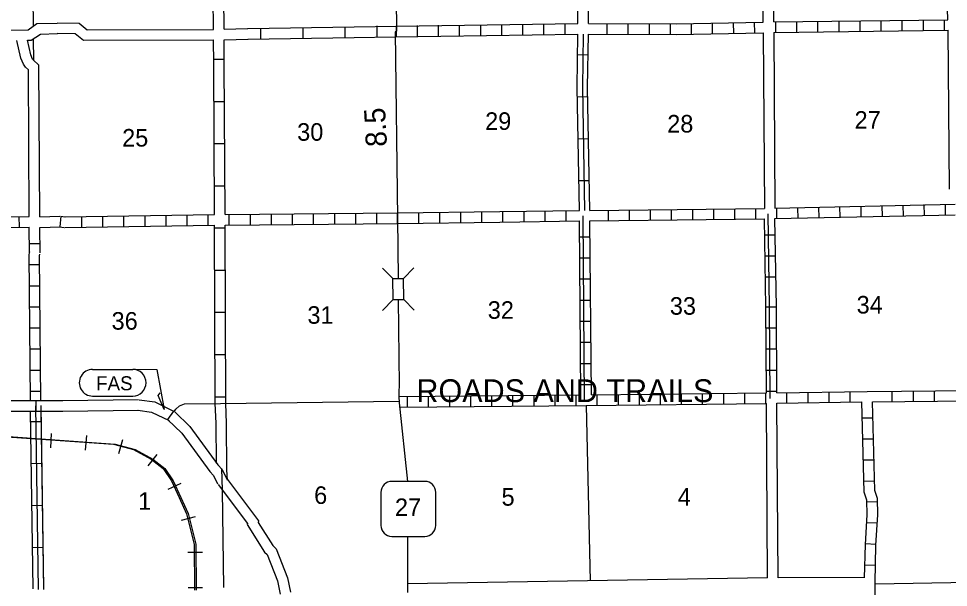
# Model space of a CAD drawing. Extents: x 1801812 to 2342521, y 16392469 to 16767754.
# Drawn here: x 1928017 to 1954484, y 16495951 to 16512134 of the extents above; entities that cross this region are included whole.
import ezdxf

# ---------------------------------------------------------------- set-up
doc = ezdxf.new("R2010")
doc.units = 0
for name, color, linetype in [('L10', 7, 'Continuous'), ('L11', 7, 'Continuous'), ('L13', 7, 'Continuous'), ('L14', 7, 'Continuous'), ('L15', 7, 'Continuous'), ('L18', 7, 'Continuous'), ('L21', 7, 'Continuous'), ('L28', 7, 'Continuous'), ('L3', 7, 'Continuous'), ('L4', 7, 'Continuous'), ('L5', 7, 'Continuous'), ('L63', 7, 'Continuous'), ('L8', 7, 'Continuous'), ('L9', 7, 'Continuous')]:
    doc.layers.add(name, color=color, linetype=linetype)

msp = doc.modelspace()

# ---------------------------------------------------------------- linework, layer by layer
at = {"layer": 'L10'}
for p, q in [((1925756, 16511793), (1928289, 16511818)), ((1929964, 16511818), (1933564, 16511826)), ((1928271, 16511518), (1928378, 16511519)), ((1929864, 16511518), (1933564, 16511526))]:
    msp.add_line(p, q, dxfattribs=at)
for points in [[(1928289, 16511818), (1928539, 16511993), (1929114, 16512009)], [(1929114, 16512018), (1929739, 16512009), (1929964, 16511818)], [(1928378, 16511519), (1928639, 16511693), (1929122, 16511709)], [(1929114, 16511718), (1929631, 16511709), (1929864, 16511518)]]:
    msp.add_lwpolyline(points, dxfattribs=at)
at = {"layer": 'L11'}
for p, q in [((1943939, 16511993), (1943872, 16516968)), ((1944239, 16511993), (1944172, 16516968)), ((1954472, 16512101), (1954447, 16512893)), ((1949213, 16511734), (1949247, 16506734)), ((1949513, 16511743), (1949539, 16506741)), ((1928622, 16506493), (1928594, 16510814)), ((1928322, 16506501), (1928295, 16510680))]:
    msp.add_line(p, q, dxfattribs=at)
for points in [[(1928295, 16510680), (1928209, 16510756), (1928152, 16510838), (1928081, 16511012), (1927964, 16511515)], [(1928594, 16510814), (1928434, 16510957), (1928417, 16510982), (1928368, 16511103), (1928271, 16511518)], [(1933646, 16499483), (1933639, 16500626), (1933614, 16501183)], [(1933962, 16499006), (1933947, 16499293), (1933939, 16500626), (1933914, 16501186)], [(1949335, 16496222), (1949305, 16501184)], [(1949635, 16496226), (1949605, 16501193)], [(1949335, 16496222), (1939089, 16496056)], [(1952088, 16496234), (1949635, 16496226)]]:
    msp.add_lwpolyline(points, dxfattribs=at)
at = {"layer": 'L13'}
for p, q in [((1928439, 16511923), (1928397, 16516751)), ((1928448, 16510945), (1928442, 16511562)), ((1944297, 16496140), (1944180, 16501126)), ((1933856, 16495951), (1933817, 16498714)), ((1952397, 16496051), (1960146, 16496201))]:
    msp.add_line(p, q, dxfattribs=at)
at = {"layer": 'L15'}
for p, q in [((1928931, 16499926), (1928956, 16500334)), ((1929922, 16499851), (1929956, 16500268)), ((1930872, 16499759), (1930981, 16500159)), ((1931706, 16499409), (1931964, 16499734)), ((1932272, 16498743), (1932647, 16498918)), ((1932656, 16497868), (1933056, 16497968)), ((1932831, 16496951), (1933247, 16496951)), ((1932839, 16495951), (1933256, 16495951))]:
    msp.add_line(p, q, dxfattribs=at)
for points in [[(1927550, 16500247), (1930716, 16500022), (1931291, 16499872), (1931791, 16499597), (1932133, 16499330), (1932366, 16498980), (1932591, 16498505), (1932800, 16498047), (1933016, 16497180), (1933025, 16495872)], [(1927597, 16500251), (1930764, 16500026), (1931339, 16499876), (1931839, 16499601), (1932181, 16499334), (1932414, 16498984), (1932639, 16498509), (1932847, 16498051), (1933064, 16497184), (1933072, 16495876)]]:
    msp.add_lwpolyline(points, dxfattribs=at)
at = {"layer": 'L18'}
for p, q in [((1938672, 16504743), (1938372, 16505034)), ((1938972, 16504743), (1939272, 16505043)), ((1938672, 16504743), (1938972, 16504743)), ((1938680, 16504143), (1938672, 16504743)), ((1938980, 16504143), (1938972, 16504743)), ((1938680, 16504143), (1938380, 16503834)), ((1938680, 16504143), (1938980, 16504143)), ((1938980, 16504143), (1939280, 16503843))]:
    msp.add_line(p, q, dxfattribs=at)
at = {"layer": 'L21'}
for p, q in [((1930122, 16502151), (1931264, 16502151)), ((1930122, 16501393), (1931264, 16501393))]:
    msp.add_line(p, q, dxfattribs=at)
msp.add_lwpolyline([(1931306, 16502159), (1931956, 16502151), (1932156, 16501009), (1931989, 16501409), (1932047, 16501484)], dxfattribs=at)
for centre, start, end in [((1930124, 16501774), 90.0007, 270.0007), ((1931264, 16501774), 270.0007, 90.0007)]:
    msp.add_arc(centre, 380, start, end, dxfattribs=at)
at = {"layer": 'L3'}
for p, q in [((1938755, 16517026), (1938772, 16511776)), ((1938805, 16506459), (1938822, 16504743)), ((1938822, 16504143), (1938847, 16501693)), ((1938852, 16501206), (1939089, 16498967)), ((1924264, 16500968), (1928506, 16500968)), ((1928506, 16500968), (1929272, 16500968)), ((1929266, 16500968), (1931432, 16500993)), ((1939582, 16498967), (1938643, 16498967)), ((1938329, 16498654), (1938329, 16497714)), ((1939895, 16497714), (1939895, 16498654)), ((1938643, 16497401), (1939582, 16497401)), ((1939089, 16497401), (1939089, 16495801))]:
    msp.add_line(p, q, dxfattribs=at)
for points in [[(1938772, 16511776), (1938739, 16511751), (1938805, 16506459)], [(1938847, 16501693), (1938840, 16501521), (1938845, 16501382), (1938852, 16501206)], [(1931410, 16500994), (1931803, 16500939), (1932299, 16500699)], [(1932260, 16500726), (1932667, 16500335), (1933456, 16499247), (1933564, 16499131), (1933680, 16498901)], [(1933694, 16498877), (1934529, 16497773), (1934522, 16497738), (1935021, 16496956), (1935094, 16496884), (1935386, 16496141), (1935467, 16495754)]]:
    msp.add_lwpolyline(points, dxfattribs=at)
for centre, start, end in [((1938641, 16498655), 90.0011, 180.0011), ((1939581, 16498655), 0.0011, 90.0011), ((1938641, 16497715), 180.0011, 270.0011), ((1939581, 16497715), 270.0011, 0.0011)]:
    msp.add_arc(centre, 313, start, end, dxfattribs=at)
at = {"layer": 'L4'}
for p, q in [((1932739, 16501176), (1933764, 16501184)), ((1933764, 16501184), (1938851, 16501251))]:
    msp.add_line(p, q, dxfattribs=at)
msp.add_lwpolyline([(1932449, 16500957), (1932497, 16501026), (1932597, 16501118), (1932739, 16501176)], dxfattribs=at)
at = {"layer": 'L5'}
for p, q in [((1924264, 16501268), (1928506, 16501268)), ((1928504, 16501269), (1928508, 16500970)), ((1928506, 16501268), (1929272, 16501268)), ((1929262, 16501268), (1931429, 16501293)), ((1932429, 16500969), (1932259, 16500725)), ((1933817, 16498714), (1933800, 16499330))]:
    msp.add_line(p, q, dxfattribs=at)
for points in [[(1931451, 16501291), (1931891, 16501230), (1932429, 16500969)], [(1932468, 16500943), (1932894, 16500533), (1933688, 16499438), (1933813, 16499304), (1933948, 16499035)], [(1933934, 16499058), (1934849, 16497846), (1934839, 16497798), (1935256, 16497145), (1935350, 16497052), (1935675, 16496227), (1935761, 16495815)]]:
    msp.add_lwpolyline(points, dxfattribs=at)
at = {"layer": 'L8'}
for p, q in [((1949213, 16512034), (1949188, 16517059)), ((1949513, 16512043), (1949488, 16517059)), ((1938772, 16511918), (1943939, 16511993)), ((1938772, 16511626), (1938772, 16511926)), ((1939372, 16511634), (1939372, 16511934)), ((1939972, 16511643), (1939972, 16511943)), ((1940572, 16511651), (1940572, 16511951)), ((1941172, 16511659), (1941172, 16511959)), ((1941772, 16511668), (1941772, 16511968)), ((1942372, 16511668), (1942372, 16511968)), ((1942972, 16511676), (1942972, 16511976)), ((1943572, 16511684), (1943572, 16511984)), ((1944239, 16511993), (1946738, 16511984)), ((1944772, 16511693), (1944772, 16511993)), ((1945372, 16511693), (1945372, 16511993)), ((1945972, 16511684), (1945972, 16511984)), ((1946572, 16511684), (1946572, 16511984)), ((1946738, 16511984), (1949213, 16512034)), ((1947172, 16511693), (1947172, 16511993)), ((1947772, 16511709), (1947772, 16512009)), ((1948372, 16511718), (1948363, 16512018)), ((1948972, 16511734), (1948963, 16512034)), ((1949513, 16512043), (1954472, 16512101)), ((1949572, 16511743), (1949572, 16512043)), ((1950172, 16511751), (1950172, 16512051)), ((1950772, 16511759), (1950772, 16512059)), ((1951372, 16511768), (1951372, 16512068)), ((1951972, 16511768), (1951972, 16512068)), ((1952572, 16511776), (1952572, 16512076)), ((1953172, 16511784), (1953172, 16512084)), ((1953772, 16511793), (1953772, 16512093)), ((1954372, 16511801), (1954372, 16512101)), ((1938740, 16511618), (1943939, 16511693)), ((1944239, 16511693), (1946738, 16511684)), ((1946738, 16511684), (1949213, 16511734)), ((1949513, 16511743), (1954480, 16511801)), ((1949539, 16506741), (1954672, 16506854)), ((1953205, 16506526), (1953197, 16506826)), ((1953805, 16506543), (1953797, 16506843)), ((1954405, 16506551), (1954397, 16506851)), ((1933897, 16506559), (1938805, 16506609)), ((1934606, 16506568), (1934606, 16506268)), ((1935206, 16506576), (1935206, 16506276)), ((1935805, 16506576), (1935805, 16506276)), ((1936405, 16506584), (1936405, 16506284)), ((1937005, 16506593), (1937005, 16506293)), ((1937605, 16506601), (1937605, 16506301)), ((1938205, 16506601), (1938205, 16506301)), ((1938805, 16506609), (1941714, 16506643)), ((1938805, 16506609), (1938805, 16506309)), ((1938805, 16506309), (1938805, 16506609)), ((1939405, 16506318), (1939405, 16506618)), ((1940005, 16506326), (1940005, 16506626)), ((1940605, 16506326), (1940605, 16506626)), ((1941205, 16506334), (1941205, 16506634)), ((1941714, 16506643), (1943980, 16506676)), ((1941805, 16506343), (1941805, 16506643)), ((1942405, 16506351), (1942405, 16506651)), ((1943005, 16506359), (1943005, 16506659)), ((1943605, 16506368), (1943605, 16506668)), ((1944280, 16506676), (1949247, 16506734)), ((1944805, 16506384), (1944805, 16506684)), ((1945405, 16506393), (1945405, 16506693)), ((1946005, 16506393), (1946005, 16506693)), ((1946605, 16506401), (1946605, 16506701)), ((1947205, 16506409), (1947205, 16506709)), ((1947805, 16506418), (1947805, 16506718)), ((1948405, 16506426), (1948405, 16506726)), ((1949005, 16506434), (1949005, 16506726)), ((1949391, 16503930), (1949349, 16506580)), ((1949605, 16506443), (1949597, 16506743)), ((1950205, 16506451), (1950197, 16506751)), ((1950805, 16506468), (1950797, 16506768)), ((1951405, 16506484), (1951397, 16506784)), ((1952005, 16506493), (1951997, 16506793)), ((1952605, 16506509), (1952597, 16506809)), ((1928022, 16506501), (1928031, 16506201)), ((1928622, 16506493), (1929189, 16506509)), ((1929222, 16506509), (1929189, 16506209)), ((1929214, 16506509), (1929347, 16506493)), ((1929331, 16506493), (1933597, 16506559)), ((1929806, 16506501), (1929806, 16506201)), ((1930406, 16506509), (1930406, 16506209)), ((1931006, 16506518), (1931006, 16506218)), ((1931606, 16506526), (1931606, 16506226)), ((1932206, 16506534), (1932206, 16506234)), ((1932806, 16506543), (1932806, 16506243)), ((1933406, 16506551), (1933406, 16506251)), ((1933897, 16506259), (1938805, 16506309)), ((1934006, 16506559), (1934006, 16506259)), ((1938805, 16506309), (1941714, 16506343)), ((1941714, 16506343), (1943980, 16506376)), ((1944022, 16501426), (1943980, 16506376)), ((1944124, 16501272), (1944083, 16506522)), ((1944280, 16506376), (1949247, 16506434)), ((1944322, 16501426), (1944280, 16506376)), ((1949288, 16503934), (1949247, 16506434)), ((1949547, 16506443), (1954675, 16506554)), ((1949588, 16503934), (1949547, 16506443)), ((1928331, 16505468), (1928322, 16506201)), ((1928622, 16506193), (1929206, 16506209)), ((1928631, 16505468), (1928622, 16506193)), ((1929181, 16506209), (1929314, 16506193)), ((1929331, 16506193), (1933597, 16506259)), ((1943989, 16505926), (1944289, 16505926)), ((1949255, 16505984), (1949555, 16505984)), ((1928331, 16505734), (1928631, 16505734)), ((1943989, 16505326), (1944289, 16505326)), ((1949263, 16505384), (1949563, 16505384)), ((1928314, 16505134), (1928614, 16505134)), ((1943997, 16504726), (1944297, 16504726)), ((1949272, 16504784), (1949572, 16504784)), ((1928322, 16504534), (1928622, 16504534)), ((1928331, 16503934), (1928631, 16503934)), ((1943997, 16504126), (1944297, 16504126)), ((1949305, 16501484), (1949288, 16503934)), ((1949288, 16503934), (1949588, 16503934)), ((1949407, 16501330), (1949391, 16503930)), ((1949605, 16501484), (1949588, 16503934)), ((1944005, 16503526), (1944305, 16503526)), ((1928331, 16503334), (1928631, 16503334)), ((1949288, 16503334), (1949588, 16503334)), ((1944005, 16502926), (1944305, 16502926)), ((1928339, 16502734), (1928639, 16502734)), ((1949297, 16502734), (1949597, 16502734)), ((1928347, 16502134), (1928647, 16502134)), ((1944014, 16502326), (1944314, 16502326)), ((1949297, 16502134), (1949597, 16502134)), ((1928356, 16501534), (1928656, 16501534)), ((1944022, 16501726), (1944322, 16501726)), ((1949305, 16501534), (1949605, 16501534)), ((1952172, 16501526), (1956272, 16501568)), ((1952888, 16501234), (1952888, 16501534)), ((1953488, 16501243), (1953488, 16501543)), ((1954088, 16501243), (1954088, 16501543)), ((1938845, 16501382), (1944022, 16501426)), ((1939089, 16501084), (1939089, 16501384)), ((1939689, 16501093), (1939689, 16501393)), ((1940289, 16501093), (1940289, 16501393)), ((1940889, 16501101), (1940889, 16501401)), ((1941489, 16501101), (1941489, 16501401)), ((1942089, 16501109), (1942089, 16501409)), ((1942689, 16501118), (1942689, 16501418)), ((1943289, 16501118), (1943289, 16501418)), ((1943889, 16501126), (1943889, 16501426)), ((1944322, 16501426), (1949305, 16501484)), ((1944489, 16501126), (1944489, 16501426)), ((1945089, 16501134), (1945089, 16501434)), ((1945689, 16501143), (1945689, 16501443)), ((1946289, 16501151), (1946289, 16501451)), ((1946888, 16501159), (1946888, 16501459)), ((1947488, 16501159), (1947488, 16501459)), ((1948088, 16501168), (1948088, 16501468)), ((1948688, 16501176), (1948688, 16501476)), ((1949288, 16501184), (1949288, 16501484)), ((1949605, 16501484), (1952172, 16501526)), ((1949888, 16501193), (1949888, 16501493)), ((1950488, 16501201), (1950488, 16501501)), ((1951088, 16501209), (1951088, 16501509)), ((1951688, 16501218), (1951688, 16501518)), ((1952322, 16501226), (1956272, 16501268)), ((1938862, 16501082), (1944172, 16501126)), ((1944172, 16501126), (1949305, 16501184)), ((1949605, 16501193), (1952022, 16501226)), ((1952038, 16500776), (1952338, 16500776)), ((1952055, 16500176), (1952355, 16500176)), ((1952063, 16499576), (1952363, 16499584)), ((1952080, 16498976), (1952380, 16498984)), ((1952163, 16498384), (1952463, 16498393)), ((1952155, 16497801), (1952455, 16497784)), ((1952122, 16497201), (1952422, 16497184)), ((1952105, 16496593), (1952405, 16496584)), ((1952463, 16490926), (1952397, 16496084))]:
    msp.add_line(p, q, dxfattribs=at)
for points in [[(1923348, 16506443), (1928322, 16506501)], [(1923348, 16506143), (1928322, 16506201)], [(1928354, 16501268), (1928314, 16505418), (1928339, 16505501)], [(1928654, 16501268), (1928614, 16505384), (1928622, 16505434)], [(1952097, 16496226), (1952122, 16497168), (1952172, 16498018), (1952163, 16498434), (1952088, 16498659), (1952022, 16501226)], [(1952397, 16496084), (1952422, 16497151), (1952472, 16498018), (1952463, 16498484), (1952388, 16498709), (1952322, 16501226)]]:
    msp.add_lwpolyline(points, dxfattribs=at)
at = {"layer": 'L9'}
for p, q in [((1933564, 16511826), (1933522, 16515768)), ((1933864, 16511834), (1933822, 16515768)), ((1934539, 16511851), (1937572, 16511901)), ((1934914, 16511559), (1934914, 16511859)), ((1936114, 16511576), (1936114, 16511876)), ((1937314, 16511593), (1937314, 16511893)), ((1937572, 16511901), (1938772, 16511918)), ((1938220, 16511626), (1938220, 16511926)), ((1933864, 16511834), (1934531, 16511851)), ((1934539, 16511551), (1937572, 16511601)), ((1937572, 16511601), (1938740, 16511618)), ((1954518, 16507278), (1954480, 16511801)), ((1933572, 16510859), (1933564, 16511526)), ((1933864, 16511534), (1934547, 16511551)), ((1933872, 16510859), (1933864, 16511534)), ((1944228, 16511095), (1943930, 16511100)), ((1933872, 16510968), (1933572, 16510968)), ((1933597, 16506559), (1933572, 16510859)), ((1933897, 16506559), (1933872, 16510859)), ((1933881, 16509768), (1933581, 16509768)), ((1944218, 16509907), (1943920, 16509901)), ((1944241, 16508714), (1943942, 16508708)), ((1933889, 16508568), (1933589, 16508568)), ((1933889, 16507368), (1933589, 16507368)), ((1944263, 16507521), (1943965, 16507515)), ((1933614, 16501183), (1933597, 16506259)), ((1933897, 16506168), (1933597, 16506168)), ((1933914, 16501186), (1933897, 16506259)), ((1933906, 16504968), (1933606, 16504968)), ((1933906, 16503768), (1933606, 16503768)), ((1933906, 16502568), (1933606, 16502568)), ((1933914, 16501368), (1933614, 16501368)), ((1928581, 16495890), (1928506, 16501116)), ((1928731, 16495918), (1928656, 16501126)), ((1928431, 16495909), (1928358, 16500968)), ((1928731, 16495893), (1928658, 16500968)), ((1928661, 16500665), (1928363, 16500661)), ((1928678, 16499472), (1928380, 16499468)), ((1928696, 16498279), (1928397, 16498275)), ((1928713, 16497086), (1928414, 16497081))]:
    msp.add_line(p, q, dxfattribs=at)
for points in [[(1943980, 16506676), (1943914, 16510176), (1943939, 16511693)], [(1944089, 16511690), (1944064, 16510176), (1944130, 16506679)], [(1944280, 16506676), (1944214, 16510176), (1944239, 16511693)]]:
    msp.add_lwpolyline(points, dxfattribs=at)

# ---------------------------------------------------------------- texts
at = {"layer": 'L14'}
for s, p in [('29', (1941297, 16508968)), ('27', (1951813, 16509001)), ('28', (1946480, 16508893)), ('25', (1930964, 16508493)), ('30', (1935947, 16508659)), ('33', (1946555, 16503709)), ('34', (1951872, 16503743)), ('31', (1936239, 16503451)), ('32', (1941372, 16503593)), ('36', (1930664, 16503284)), ('1', (1931422, 16498159)), ('6', (1936430, 16498326)), ('5', (1941764, 16498276)), ('4', (1946780, 16498276))]:
    msp.add_text(s, height=500, rotation=360, dxfattribs=at).set_placement(p)
at = {"layer": 'L21'}
msp.add_text('FAS', height=399.9, rotation=0.0007, dxfattribs=at).set_placement((1930222, 16501559))
at = {"layer": 'L28'}
msp.add_text('8.5', height=600, rotation=93.0388, dxfattribs=at).set_placement((1938505, 16508501))
at = {"layer": 'L3'}
msp.add_text('27', height=500, rotation=360, dxfattribs=at).set_placement((1938730, 16497981))
at = {"layer": 'L63'}
msp.add_text('ROADS AND TRAILS    ', height=650.03, rotation=359.9992, dxfattribs=at).set_placement((1939341, 16501222))

doc.saveas('drawing.dxf')
